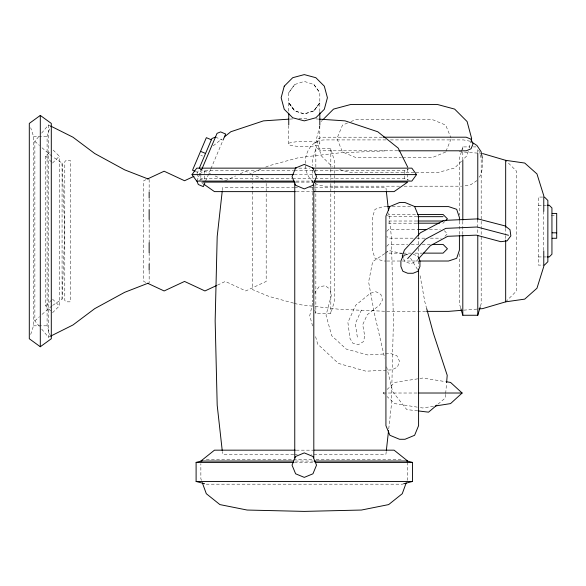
<?xml version="1.0" encoding="UTF-8"?>
<svg xmlns="http://www.w3.org/2000/svg" width="586" height="586" viewBox="0 0 586 586"><rect width="100%" height="100%" fill="white"/><g stroke="black" fill="none" stroke-linecap="round" stroke-linejoin="round"><path stroke-width="0.44" stroke-dasharray="2.93 2.2" d="M52.703 305.365L62.072 299.124L64.797 231.089L62.072 163.047L52.703 156.806M445.616 394.349L445.309 397.982L437.625 404.479M445.69 393.448L446.532 383.471M222.336 190.267L222.636 187.542L293.718 187.542M386.233 451.528L385.925 454.245L311.327 454.245M388.752 428.849L391.367 405.263L393.411 320.894L391.367 236.532L388.752 212.945M312.675 303.255L309.73 315.693L312.865 326.9M314.99 293.476L315.415 291.703L319.136 286.679L325.311 285.763L330.336 289.477L331.251 295.659L326.05 315.209L331.698 335.741L346.311 349.117L367.781 354.962L390.921 353.563L396.817 355.636L399.52 361.262L397.455 367.158L391.822 369.869L365.979 371.194L338.459 363.43L317.693 344.143L315.041 334.665M319.949 125.8L316.528 138.56L321.084 155.568L332.291 166.776M468.236 151.313L467.093 155.568L463.98 158.681M469.144 147.914L470.968 141.109M314.88 310.155L315.847 313.459L330.819 313.459L334.218 301.893L334.218 160.286L330.819 148.719L315.847 148.719L312.448 160.286L312.448 165.67M461.35 151.869L459.409 158.476L459.409 214.952M461.592 151.042L462.808 146.91L469.855 146.91M480.447 306.17L481.179 303.695L481.179 158.476L478.747 150.214M50.462 336.174L47.1 325.823L47.1 136.348L50.462 126.005M30.699 334.445L33.505 325.823L33.505 136.348L30.699 127.726M407.094 480.403L407.702 478.74L407.702 461.936M446.012 151.188L451.242 138.56M197.013 173.61L199.028 168.856M196.859 180.935L201.906 169.039M210.638 169.369L205.964 180.371L198.449 177.177L197.299 174.328M210.931 168.68L222.98 140.288M361.437 310.009L355.314 323.619L357.35 337.221M479.253 177.17L481.091 174.423L482.542 167.135L482.542 158.967M288.752 92.742L294.685 84.523L304.281 81.403L313.884 84.523L319.81 92.691L319.81 112.322M294.685 84.523L288.752 92.691L288.752 112.322M313.884 110.813L319.81 102.777L313.884 110.944L304.281 114.065L294.685 110.944L288.752 102.777L294.685 110.813L304.281 113.896L313.884 110.813L319.81 102.726M39.394 326.336L34.86 320.894L34.86 141.277L39.394 135.835M41.657 133.11L48.462 124.95L50.916 126.173M418.258 259.093L416.441 261.1L410.779 263.737L404.904 261.598L403.395 258.36M50.689 310.873L45.745 305.929L45.745 156.242L50.689 151.298M52.55 163.047L59.347 156.242L52.55 149.445M45.745 305.929L51.927 299.739M52.55 312.734L59.347 305.929L59.347 156.242M321.084 121.544L322.329 120.298M387.405 215.729L388.65 214.483L415.862 214.483M386.782 231.316L388.65 229.456L416.771 229.456M461.49 161.172L454.648 168.014L437.632 172.577L414.954 172.577M386.782 246.288L388.65 244.421L407.702 244.421M444.942 221.325L443.082 223.193L441.265 223.193M444.942 236.297L447.433 233.807L444.32 230.701M505.674 301.841L516.559 290.956L516.559 171.215L505.674 160.33M384.489 394.188L383.207 393.016L384.489 391.836M387.06 389.485L394.766 382.431L419.071 378.615M34.86 320.894L39.416 316.755M42.016 314.389L51.986 305.848M213.209 145.826L221.655 139.072M384.702 253.606L372.645 261.693L368.623 281.983L374.242 312.785L384.65 358.075M385.456 253.101L389.221 250.574L403.358 253.899M476.96 180.605L470.778 184.729L463.489 186.18M41.657 329.061L48.462 337.221L50.916 335.998M146.068 179.638L143.716 180.737L143.716 281.434L146.859 282.899M199.452 173.778L204.946 171.215L210.447 173.778M225.361 180.737L235.565 175.976M240.275 173.778L245.768 171.215L251.269 173.778M217.509 285.096L225.361 281.434L245.768 290.956L266.183 281.434L266.183 183.272M260.741 169.171L252.573 172.577L252.573 179.748M265.641 167.135L268.901 165.772L298.838 157.605L339.66 152.843L387.287 150.8M347.571 122.994L342.517 125.089L336.943 138.56L342.517 152.03L355.988 157.605L401.351 157.605M350.941 121.595L355.988 119.507L432.19 119.507L445.66 125.089L450.898 137.717M445.66 152.03L432.19 157.605L402.26 157.605M405.292 255.218L407.702 254.221L409.511 254.221M199.262 180.261L204.331 178.613L291.791 178.613M294.472 170.614L404.237 170.614L408.464 169.244M403.959 483.728L402.26 484.183L206.309 484.183M288.752 143.167C298.853 140.662 309.716 140.662 319.81 143.167M419.964 378.468L422.667 378.043L445.17 381.581M433.472 406.288L422.667 407.981L418.17 407.277M463.738 310.155L477.165 309.078M289.77 119.112L293.396 118.87M298.838 118.511L308.822 118.445M33.505 136.348L47.1 136.348M382.226 137.197L321.97 137.197L317.165 139.19L315.173 144.002L317.165 148.807L321.97 150.8L397.74 150.8M385.874 139.915L324.695 139.915C304.244 140.091 299.395 169.779 312.594 181.521M390.437 139.915L463.489 139.915L469.972 141.204M473.378 146.91L476.015 146.91M298.897 168.145L309.672 168.145M200.104 169.244L204.331 170.614L293.579 170.614M414.053 172.577L350.545 172.577L337.792 169.156M294.297 174.613L314.272 174.613M292.685 178.613L314.096 178.613M314.99 178.613L404.237 178.613L409.306 180.261M296.201 181.089L313.261 181.089M296.15 182.1L313.81 182.1M399.571 186.18L324.695 186.18L317.407 184.729L313.283 181.982M404.135 186.18L461.665 186.18M294.597 187.542L298.999 187.542M309.569 187.542L385.925 187.542L386.233 190.267M296.238 191.622L313.224 191.622M542.702 197.064L538.329 197.064L538.329 265.106L544.453 265.106M538.329 205.232L546.496 205.232M386.833 206.594L383.207 206.594L375.04 209.312L372.322 217.479L372.322 250.134L375.04 258.301L383.207 261.019L385.925 261.019M392.276 206.594L412.236 206.594M551.258 215.304L555.792 215.304M388.65 216.666L416.771 216.666M388.65 221.017L416.771 221.017M416.771 223.193L388.65 223.193L386.782 221.325M429.472 229.456L440.357 229.456M413.145 238.165L388.65 238.165L386.782 236.297M416.771 238.165L424.938 238.165M430.38 238.165L441.265 238.165M411.328 244.421L418.587 244.421M422.213 244.421L430.38 244.421M402.26 253.13L388.65 253.13L386.782 251.262M403.161 253.13L411.328 253.13M414.954 253.13L422.213 253.13M538.329 256.939L547.405 256.939M386.833 261.019L401.351 261.019M402.26 261.019L418.587 261.019M425.67 311.371L387.287 311.371L339.66 309.327L313.356 306.258M33.505 325.823L47.1 325.823M383.207 393.016L417.269 393.016M296.238 450.165L313.224 450.165M293.718 454.245L222.636 454.245L222.336 451.528M294.597 454.245L297.241 454.245M206.309 459.688L313.81 459.688M316.059 459.688L402.26 459.688M295.359 461.05L313.202 461.05M294.348 462.413L314.221 462.413M316.074 118.929L318.799 119.112M459.263 151.664L480.747 153.378M312.448 306.156L298.838 304.566L294.436 303.365M417.65 410.859L406.743 409.548L392.679 391.668L386.665 366.865M417.269 407.131L394.766 403.6L387.06 396.539M404.237 254.104L408.654 255.144M293.557 303.123L268.901 296.399L252.573 289.601L252.573 183.374M413.145 254.221L417.151 255.877M215.465 137.095L222.145 139.929M200.837 155.305L202.507 156.015M195.87 171.647L197.541 172.357M255.979 175.976L265.399 180.371M215.157 175.976L224.577 180.371M51.986 156.323L42.016 147.789M201.584 182.598L203.012 183.601M34.86 141.277L39.416 145.416M45.745 156.242L51.927 162.432M52.55 299.124L59.347 305.929M288.752 102.726L294.685 110.813M313.884 84.523L319.81 92.742M410.552 258.199L417.664 269.663M201.474 480.403L200.866 478.74L200.866 463.702M460.625 307.826L459.409 303.695L459.409 253.496M426.725 308.778L424.828 301.79L419.715 273.603M543.771 211.37L543.771 249.922M505.674 228.379L505.674 234.7M505.674 235.601L505.674 239.213M477.78 149.657L477.78 152.404M477.78 219.457L477.78 234.664M462.808 146.91L462.808 158.791M462.808 221.244L462.808 234.664M459.409 221.105L459.409 234.715M418.587 236.253L418.587 244.487M418.587 248.149L418.587 255.467M418.587 260.96L418.587 266.447M407.702 168.893L407.702 173.295M407.702 174.174L407.702 180.341M404.237 170.614L404.237 175.06M404.237 175.947L404.237 178.613M330.819 148.719L330.819 179.968M330.819 183.528L330.819 313.459M319.81 125.844L319.81 144.83C309.716 147.335 298.853 147.335 288.752 144.83L288.752 125.844M315.847 148.719L315.847 171.947M315.847 183.528L315.847 313.459M312.448 170.189L312.448 182.788M312.448 187.205L312.448 301.893M204.331 170.614L204.331 175.06M204.331 175.947L204.331 178.613M200.866 168.893L200.866 173.295M200.866 174.174L200.866 180.341M149.159 179.382L149.159 191.073M149.159 198.94L149.159 208.653M149.159 219.391L149.159 242.78M149.159 252.639L149.159 264.118M149.159 271.098L149.159 282.796M62.072 163.047L62.072 299.124M48.462 124.95L48.462 337.221M364.756 336.115L363.371 341.675L358.464 344.627L352.904 343.242L349.952 338.334L347.908 322.505L355.607 305.313L370.367 293.278L375.868 291.682L380.885 294.45L382.482 299.951L379.713 304.969L367.261 314.704L362.712 324.725L364.756 336.115M66.152 160.33L64.797 161.692L64.797 300.486L66.152 301.841L70.239 301.841L70.239 160.33L66.152 160.33"/><path stroke-width="0.88" d="M446.605 382.563L447.213 375.311L433.369 333.251L426.725 308.778M222.233 191.168L217.194 236.532L215.157 320.894L217.194 405.263L222.233 450.619M386.328 450.619L388.547 430.659M471.195 140.259L471.657 138.56L467.093 121.544L454.648 109.099L437.632 104.535L350.545 104.535L333.537 109.099L322.952 119.676M460.867 308.654L462.808 315.261L477.78 315.261L480.205 306.998M406.186 482.901L402.26 493.712L388.65 504.597L361.437 510.04L304.281 511.395L247.131 510.04L219.918 504.597L206.309 493.712L202.382 482.901M199.284 168.255L211.898 138.538L215.465 137.095M202.243 168.241L217.062 133.337L220.629 131.894L225.639 134.026L223.12 139.959M204.807 183.11L203.313 186.634L198.302 184.502L196.859 180.935M294.406 181.089L196.72 181.089L192.025 174.613L196.72 168.145L296.201 168.145M312.367 168.145L411.841 168.145L416.543 174.613L411.841 181.089L314.162 181.089M418.858 258.426L430.366 245.724L447.682 236.312L476.323 235.133L500.876 241.703L507.066 240.861L510.846 235.887L510.003 229.697L505.029 225.91L477.868 218.878L443.917 220.424L420.411 232.781L404.406 250.061L402.267 255.935L403.022 257.554M407.636 258.616L425.392 239.249L445.8 228.364L477.099 227.002L508.531 235.279M445.565 220.71L447.433 218.842L443.082 214.483L417.679 214.483M544.453 265.106L547.859 261.7L547.859 200.471L544.453 197.064M446.071 381.72L450.568 382.431L462.127 393.016L450.568 403.6L435.266 406.003M436.929 405.073L428.549 412.163L418.558 410.962M224.467 136.824L230.803 131.755L263.458 120.87L288.861 119.17M40.302 115.427L29.3 123.419L29.3 338.759L40.302 346.751L51.297 338.759L51.297 123.419L40.302 115.427L40.302 346.751M50.916 335.998L72.957 324.981L94.727 308.646L124.664 292.319L148.317 283.126M147.643 178.906L164.124 171.215L184.539 180.737L193.959 176.342M216.725 285.463L204.946 290.956L184.539 281.434L164.124 290.956L147.643 283.265M404.494 255.547L402.89 256.214L400.897 261.019L400.897 266.469L402.89 271.274L407.702 273.266L413.145 273.266L417.95 271.274L419.942 266.469L419.942 261.019L417.95 256.214M543.771 250.808L543.771 266.469L536.966 288.239L524.719 299.124L505.674 301.841L482.542 308.646L478.96 308.932M204.609 483.728L196.105 481.465L196.105 462.413L202.06 460.823M403.959 483.728L412.463 481.465L412.463 462.413L406.508 460.823M461.951 310.294L448.524 311.371L426.586 311.371M383.134 137.197L466.214 137.197L471.019 139.19L473.012 144.002L471.019 148.807L466.214 150.8L398.656 150.8M192.025 174.613L293.388 174.613M315.18 174.613L416.543 174.613M202.631 182.1L295.359 182.1M314.096 182.1L407.702 182.1L394.092 191.622L314.118 191.622M295.344 191.622L214.476 191.622L203.73 184.107M547.405 205.232L549.214 205.232L551.939 207.957L551.939 254.221L549.214 256.939L547.405 256.939M387.742 206.594L389.558 206.594M414.954 206.594L448.524 206.594L456.684 209.312L459.409 217.479L459.409 220.204M552.166 213.429L556.7 213.429L556.7 238.275L552.166 238.275M417.679 216.666L443.082 216.666M417.679 221.017L443.082 221.017M417.679 223.193L439.449 223.193M417.679 229.456L426.747 229.456M552.166 232.81L556.7 232.81M432.19 244.421L443.082 244.421L447.433 248.779L443.082 253.13L423.121 253.13M419.495 261.019L448.524 261.019L456.684 258.301L459.409 250.134L459.409 235.623M418.17 393.016L462.127 393.016M295.344 450.165L214.476 450.165L200.866 461.05L293.579 461.05M314.118 450.165L394.092 450.165L407.702 461.05L314.096 461.05M196.105 462.413L293.447 462.413M315.122 462.413L412.463 462.413M196.105 481.465L412.463 481.465M319.707 119.17L345.103 120.87L377.765 131.755L398.172 148.082L407.702 167.135M482.542 153.525L505.674 160.33L524.719 163.047L536.966 173.932L543.771 195.709L543.771 211.37M148.317 179.052L124.664 169.852L94.727 153.525L72.957 137.197L50.916 126.173M211.363 139.79L206.353 137.666L192.53 170.233L195.035 171.295M200.551 151.342L205.561 153.466M471.466 141.827L476.96 145.496L481.091 151.679L482.381 158.154M386.328 191.168L388.445 210.22M505.674 160.33L505.674 227.478M505.674 240.114L505.674 301.841M477.78 153.32L477.78 219.457M477.78 235.557L477.78 315.261M462.808 159.707L462.808 220.351M462.808 235.557L462.808 315.261M418.587 235.338L418.587 216.117L414.602 206.499L404.977 202.514L399.535 202.514L389.91 206.499L385.925 216.117L385.925 425.67L389.91 435.295L399.535 439.28L404.977 439.28L414.602 435.295L418.587 425.67L418.587 269.194M319.81 112.593L319.81 124.986M313.81 184.839L313.81 457.864M294.758 183.923L294.758 457.864M288.752 113.201L288.752 124.986M149.159 191.937L149.159 198.053M149.159 209.532L149.159 219.391M149.159 242.78L149.159 252.639M149.159 264.118L149.159 270.234M284.247 86.171L281.148 97.737L284.247 109.304L292.714 117.764L304.281 120.87L315.847 117.764L324.314 109.304L327.413 97.737L324.314 86.171L315.847 77.704L304.281 74.605L292.714 77.704L284.247 86.171M295.622 167.999L292.033 176.657L295.622 185.315L304.281 188.904L312.946 185.315L316.528 176.657L312.946 167.999L304.281 164.41L295.622 167.999M295.622 456.472L292.033 465.13L295.622 473.796L304.281 477.378L312.946 473.796L316.528 465.13L312.946 456.472L304.281 452.89L295.622 456.472"/></g></svg>
